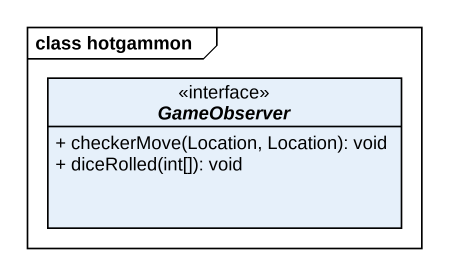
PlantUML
@startuml
mainframe class hotgammon
hide circle
hide empty members
skinparam classAttributeIconSize 0
interface GameObserver <<interface>> {
  + checkerMove(Location, Location): void
  + diceRolled(int[]): void
}
@enduml
